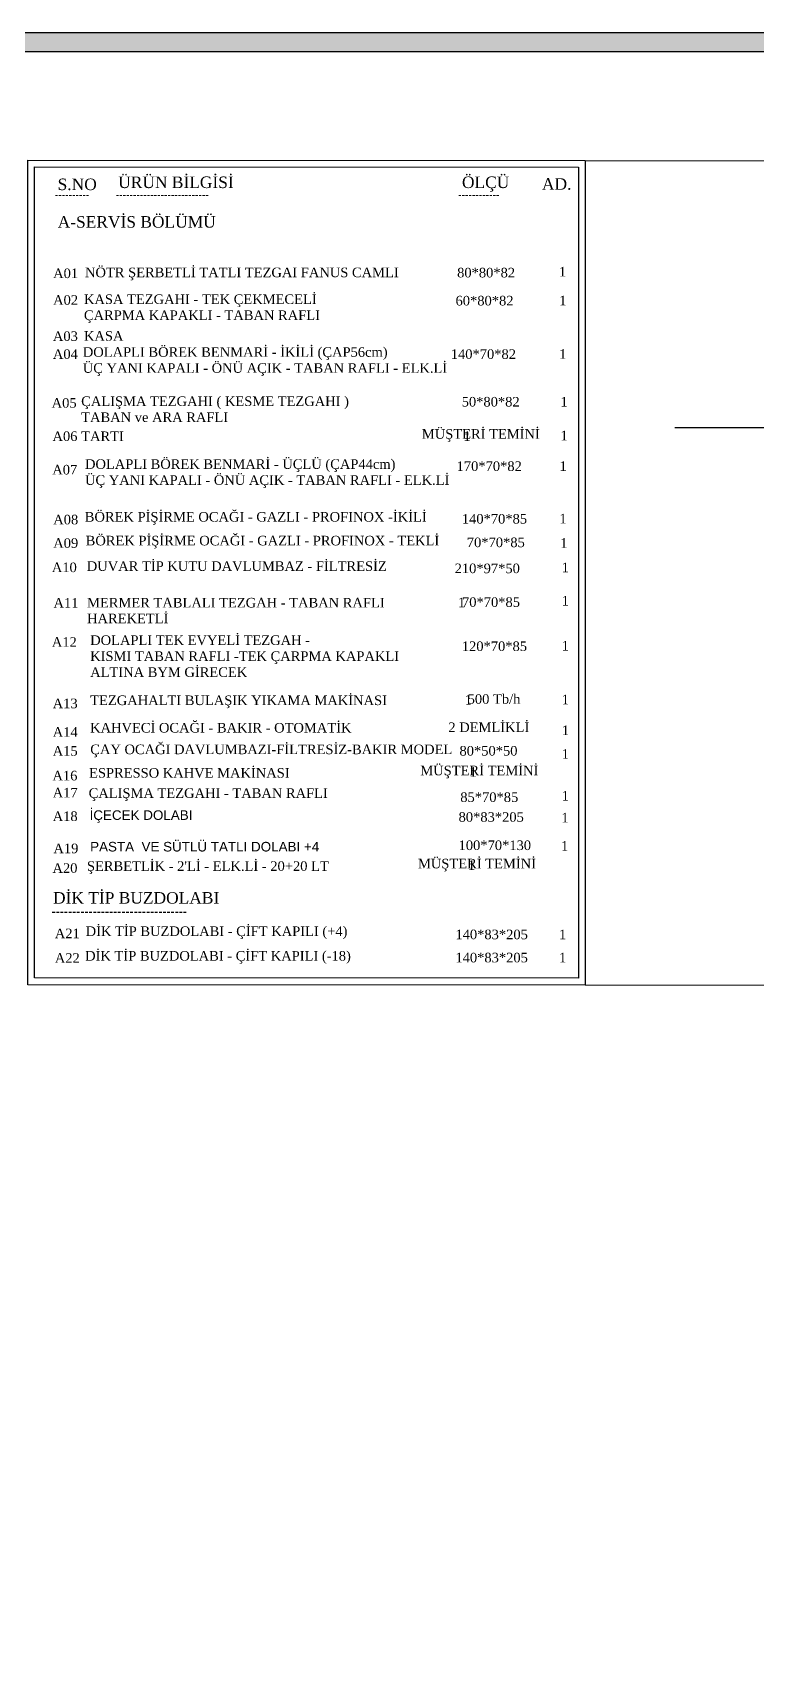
# Model space of a CAD drawing. Header units: millimetres. Extents: x 1287 to 21021, y -1522 to 4173.
# Drawn here: x 3897 to 4651, y 2370 to 4060 of the extents above; entities that cross this region are included whole.
import ezdxf

# ---------------------------------------------------------------- set-up
doc = ezdxf.new("R2010")
doc.units = ezdxf.units.MM
doc.layers.add('DUVAR', color=7, linetype='Continuous', lineweight=40)
doc.layers.add('YAZI', color=7, linetype='Continuous', lineweight=20, true_color=0xd27070)
doc.layers.add('Yazı', color=7, linetype='Continuous')
doc.styles.add('MtXpl_Times_New_Roma', font='times.ttf')
doc.styles.get("Standard").update_dxf_attribs({"font": 'arial.ttf'})
doc.styles.add('ÖZKAN1', font='comic.ttf', dxfattribs={"width": 0.8, "height": 6})

msp = doc.modelspace()

# ---------------------------------------------------------------- hatches: boundary and pattern name
h = msp.add_hatch(color=256)
h.dxf.hatch_style = 1
h.paths.add_polyline_path([(5942.638, 584.53), (5942.638, 4059.675), (1286.5, 4059.675), (1286.5, 584.53)])
h.paths.add_polyline_path([(1306.5, 604.53), (1306.5, 4039.675), (5922.638, 4039.675), (5922.638, 604.53)], flags=16)
h.paths.add_polyline_path([(1863.755, 778.27), (1864.529, 3865.935), (1879.919, 3865.935), (1879.145, 778.27)], flags=0)
h.paths.add_polyline_path([(1359.5, 1487.424), (1359.498, 1502.885), (1812.22, 1502.885), (1812.22, 1487.495)], flags=0)
h.paths.add_polyline_path([(1424.14, 1558.408), (1424.14, 1881.292), (1527.463, 1881.292), (1527.463, 1558.408)], flags=0)
h.paths.add_polyline_path([(1415.53, 1891.8), (1381.089, 1891.8), (1398.31, 1921.935)], flags=0)
h.paths.add_polyline_path([(1359.498, 1969.703), (1359.5, 1985.164), (1812.22, 1985.093), (1812.22, 1969.703)], flags=0)
h.paths.add_polyline_path([(1359.383, 2302.178), (1359.386, 2317.639), (1812.106, 2317.568), (1812.106, 2302.178)], flags=0)
h.paths.add_polyline_path([(1359.419, 2537.898), (1359.421, 2553.359), (1812.141, 2553.288), (1812.141, 2537.898)], flags=0)
h.paths.add_polyline_path([(1359.454, 2763.088), (1359.456, 2778.549), (1812.176, 2778.478), (1812.176, 2763.088)], flags=0)
h.paths.add_polyline_path([(1359.498, 2988.278), (1359.5, 3003.739), (1812.22, 3003.668), (1812.22, 2988.278)], flags=0)
h.paths.add_polyline_path([(1359.498, 3269.753), (1359.5, 3285.214), (1812.22, 3285.143), (1812.22, 3269.753)], flags=0)
h.paths.add_polyline_path([(1359.498, 3569.858), (1359.5, 3585.319), (1812.22, 3585.248), (1812.22, 3569.858)], flags=0)
h.paths.add_polyline_path([(1354.825, 797.747), (1849.942, 797.747), (1849.942, 1365.654), (1354.825, 1365.654)], flags=8)
h.paths.add_polyline_path([(1376.632, 1385.998), (1498.599, 1385.998), (1498.599, 1444.419), (1376.632, 1444.419)], flags=8)
h.paths.add_polyline_path([(1426.929, 2022.407), (1763.728, 2022.407), (1763.728, 2188.461), (1426.929, 2188.461)], flags=8)
h.paths.add_polyline_path([(1376.755, 3510.142), (1630.784, 3510.142), (1630.784, 3568.563), (1376.755, 3568.563)], flags=8)
h.paths.add_polyline_path([(1533.884, 1885.056), (1656.424, 1885.056), (1656.424, 1922.23), (1533.884, 1922.23)], flags=8)
h.paths.add_polyline_path([(1440.205, 1884.623), (1513.108, 1884.623), (1513.108, 1921.797), (1440.205, 1921.797)], flags=8)
h.paths.add_polyline_path([(1563.537, 3656.935), (1855.678, 3656.935), (1855.678, 3704.668), (1563.537, 3704.668)], flags=8)

# ---------------------------------------------------------------- linework, layer by layer
for points in [[(5942.638, 584.53), (1286.5, 584.53), (1286.5, 4059.675), (5942.638, 4059.675)], [(5922.638, 604.53), (1306.5, 604.53), (1306.5, 4039.675), (5922.638, 4039.675)]]:
    msp.add_lwpolyline(points, close=True)
msp.add_lwpolyline([(4566.248, 3647.749), (5453.154, 3647.749)])
at = {"layer": 'DUVAR', "color": 1, "lineweight": -2}
for points in [[(3892.138, 3926.358), (4472.965, 3926.032), (4472.965, 3066.139), (3892.138, 3066.465)], [(3899.138, 3919.354), (4465.965, 3919.036), (4465.965, 3073.602), (3899.138, 3073.92)]]:
    msp.add_lwpolyline(points, close=True, dxfattribs=at)
at = {"layer": 'Yazı', "color": 1, "lineweight": 0}
msp.add_lwpolyline([(4472.961, 3925.652), (5827.424, 3925.652), (5827.424, 3066.14), (4472.961, 3066.14)], close=True, dxfattribs=at)

# ---------------------------------------------------------------- texts
at = {"color": 0, "style": 'MtXpl_Times_New_Roma'}
for s, p in [('A08', (3918.67, 3546.727)), ('A09', (3918.67, 3522.25)), ('A10', (3917.198, 3496.871)), ('A12', (3917.198, 3419.07))]:
    msp.add_text(s, height=10, dxfattribs=at).set_placement(p)
at = {"color": 0, "attachment_point": 1}
for s, width, gutter_width, heights, insert, char_height in [('{\\fTimes New Roman|b0|i0|c162|p18;S.NO}', 198.4979, 54.485, [0], (3923.237, 3907.273), 12), ('{\\fTimes New Roman|b0|i0|c162|p18;ÜRÜN BİLGİSİ}', 198.4979, 54.485, [0], (3986.363, 3909.399), 12), ('{\\fTimes New Roman|b0|i0|c162|p18;ÖLÇÜ}', 198.4979, 54.485, [0], (4344.513, 3909.399), 12), ('{\\fTimes New Roman|b0|i0|c162|p18;AD.}', 198.4979, 54.485, [0], (4427.863, 3907.628), 12), ('{\\fTimes New Roman|b0|i0|c162|p18;A-SERVİS BÖLÜMÜ}', 270.52907, 54.485, [0], (3923.317, 3868.089), 12), ('{\\fTimes New Roman|b0|i0|c162|p18;A01}', 198.4979, 54.485, [0], (3918.572, 3813.483), 10), ('{\\fTimes New Roman|b0|i0|c162|p18;NÖTR ŞERBETLİ TATLI TEZGAI FANUS CAMLI}', 712.94007, 54.485, [0], (3951.774, 3814.415), 10), ('{\\fTimes New Roman|b0|i0|c162|p18;80*80*82}', 361.49207, 54.485, [11.056], (4339.469, 3814.207), 10), ('{\\fTimes New Roman|b0|i0|c162|p18;1}', 361.49207, 54.485, [0], (4445.56, 3815.168), 10), ('{\\fTimes New Roman|b0|i0|c162|p18;A\\fTimes New Roman|b0|i0|c0|p18;0\\fTimes New Roman|b0|i0|c162|p18;2}', 198.4979, 54.485, [0], (3918.53, 3785.679), 10), ('{\\fTimes New Roman|b0|i0|c162|p18;\\C7;KASA TEZGAHI - TEK ÇEKMECELİ\\PÇARPMA KAPAKLI - TABAN RAFLI}', 712.94007, 54.485, [0], (3950.654, 3786.489), 10), ('{\\fTimes New Roman|b0|i0|c162|p18;60*80*82}', 361.49207, 54.485, [0], (4337.836, 3784.984), 10), ('{\\fTimes New Roman|b0|i0|c162|p18;1}', 361.49207, 54.485, [0], (4445.792, 3785.117), 10), ('{\\fTimes New Roman|b0|i0|c162|p18;A03}', 198.4979, 54.485, [0], (3918.313, 3747.974), 10), ('{\\fTimes New Roman|b0|i0|c162|p18;DOLAPLI BÖREK BENMARİ - İKİLİ (ÇAP56cm)\\PÜÇ YANI KAPALI - ÖNÜ AÇIK - TABAN RAFLI - ELK.Lİ}', 712.94007, 54.485, [0], (3949.468, 3731.405), 10), ('{\\fTimes New Roman|b0|i0|c162|p18;\\C7;KASA}', 712.94007, 54.485, [0], (3950.654, 3748.228), 10), ('{\\fTimes New Roman|b0|i0|c162|p18;A04}', 198.4979, 54.485, [0], (3918.313, 3729.304), 10), ('{\\fTimes New Roman|b0|i0|c162|p18;140*70*82}', 361.49207, 54.485, [0], (4332.834, 3729.224), 10), ('{\\fTimes New Roman|b0|i0|c162|p18;1}', 361.49207, 54.485, [0], (4445.692, 3729.334), 10), ('{\\fTimes New Roman|b0|i0|c162|p18;A05}', 198.4979, 54.485, [0], (3917.024, 3678.34), 10), ('{\\fTimes New Roman|b0|i0|c162|p18;\\C7;ÇALIŞMA TEZGAHI ( KESME TEZGAHI )\\PTABAN ve ARA RAFLI}', 712.94007, 54.485, [0], (3947.783, 3680.12), 10), ('{\\fTimes New Roman|b0|i0|c162|p18;50*80*82}', 361.49207, 54.485, [0], (4344.222, 3679.566), 10), ('{\\fTimes New Roman|b0|i0|c162|p18;1}', 361.49207, 54.485, [0], (4447.084, 3679.559), 10), ('{\\fTimes New Roman|b0|i0|c162|p18;\\C6;A06}', 198.4979, 54.485, [0], (3917.869, 3643.661), 10), ('{\\fTimes New Roman|b0|i0|c162|p18;\\C6;TARTI}', 712.94007, 54.485, [0], (3947.783, 3643.569), 10), ('{\\fTimes New Roman|b0|i0|c162|p18;\\C6;MÜŞTERİ TEMİNİ}', 361.49207, 54.485, [0], (4302.73, 3645.982), 10), ('{\\fTimes New Roman|b0|i0|c162|p18;\\C6;1}', 361.49207, 54.485, [0], (4346.037, 3643.768), 10), ('{\\fTimes New Roman|b0|i0|c162|p18;1}', 361.49207, 54.485, [0], (4447.084, 3644.313), 10), ('{\\fTimes New Roman|b0|i0|c162|p18;DOLAPLI BÖREK BENMARİ - ÜÇLÜ (ÇAP44cm)\\PÜÇ YANI KAPALI - ÖNÜ AÇIK - TABAN RAFLI - ELK.Lİ}', 712.94007, 54.485, [0], (3951.761, 3614.567), 10), ('{\\fTimes New Roman|b0|i0|c162|p18;A07}', 198.4979, 54.485, [0], (3917.687, 3608.737), 10), ('{\\fTimes New Roman|b0|i0|c162|p18;170*70*82}', 361.49207, 54.485, [0], (4338.942, 3612.387), 10), ('{\\fTimes New Roman|b0|i0|c162|p18;1}', 361.49207, 54.485, [0], (4446.128, 3612.496), 10), ('{\\fTimes New Roman|b0|i0|c162|p18;BÖREK PİŞİRME OCAĞI - GAZLI - PROFINOX -İKİLİ}', 712.94007, 54.485, [0], (3951.554, 3559.572), 10), ('{\\fTimes New Roman|b0|i0|c162|p18;140*70*85}', 361.49207, 54.485, [0], (4344.393, 3557.493), 10), ('{\\fTimes New Roman|b0|i0|c162|p18;1}', 361.49207, 54.485, [0], (4445.93, 3557.725), 10), ('{\\fTimes New Roman|b0|i0|c162|p18;BÖREK PİŞİRME OCAĞI - GAZLI - PROFINOX - TEKLİ}', 712.94007, 54.485, [0], (3952.475, 3534.789), 10), ('{\\fTimes New Roman|b0|i0|c162|p18;70*70*85}', 361.49207, 54.485, [14.136], (4349.581, 3532.941), 10), ('{\\fTimes New Roman|b0|i0|c162|p18;1}', 361.49207, 54.485, [0], (4446.901, 3532.377), 10), ('{\\fTimes New Roman|b0|i0|c162|p18;DUVAR TİP KUTU DAVLUMBAZ - FİLTRESİZ^I}', 712.94007, 54.485, [0], (3953.614, 3508.181), 10), ('{\\fTimes New Roman|b0|i0|c162|p18;210*97*50}', 361.49207, 54.485, [0], (4336.885, 3505.831), 10), ('{\\fTimes New Roman|b0|i0|c162|p18;1}', 361.49207, 54.485, [0], (4448.356, 3506.83), 10), ('{\\fTimes New Roman|b0|i0|c162|p18;MERMER TABLALI TEZGAH - TABAN RAFLI}', 712.94007, 54.485, [0], (3953.913, 3470.04), 10), ('{\\fTimes New Roman|b0|i0|c162|p18;1}', 361.49207, 54.485, [0], (4340.376, 3470.353), 10), ('{\\fTimes New Roman|b0|i0|c162|p18;70*70*85}', 361.49207, 54.485, [0], (4344.549, 3470.64), 10), ('{\\fTimes New Roman|b0|i0|c162|p18;HAREKETLİ}', 712.94007, 54.485, [11.972], (3953.913, 3453.615), 10), ('{\\fTimes New Roman|b0|i0|c162|p18;120*70*85}', 361.49207, 54.485, [11.056], (4344.35, 3424.642), 10), ('{\\fTimes New Roman|b0|i0|c162|p18;500 Tb/h}', 361.49207, 54.485, [11.056], (4350.445, 3369.624), 10), ('{\\fTimes New Roman|b0|i0|c162|p18;\\C6;A16}', 198.4979, 54.485, [0], (3917.869, 3289.748), 10), ('{\\fTimes New Roman|b0|i0|c162|p18;ÇALIŞMA TEZGAHI - TABAN RAFLI}', 712.94007, 54.485, [0], (3955.577, 3271.491), 10), ('{\\fTimes New Roman|b0|i0|c162|p18;85*70*85}', 361.49207, 54.485, [0], (4342.759, 3267.252), 10), ('İÇECEK DOLABI', 210.67523, 12.5, [25.301], (3956.565, 3248.553), 10), ('{\\fTimes New Roman|b0|i0|c162|p18;80*83*205}', 361.49207, 54.485, [14.136], (4341.004, 3246.597), 10), ('PASTA  VE SÜTLÜ TATLI DOLABI +4', 290.04009, 1, [0], (3957.099, 3215.637), 10), ('{\\fTimes New Roman|b0|i0|c162|p18;100*70*130}', 361.49207, 54.485, [14.136], (4341.004, 3217.125), 10), ('{\\fTimes New Roman|b0|i0|c162|p18;\\C6;A20}', 198.4979, 54.485, [0], (3917.869, 3193.355), 10), ("{\\fTimes New Roman|b0|i0|c162|p18;\\C6;ŞERBETLİK - 2'Lİ - ELK.Lİ - 20+20 LT}", 712.94007, 54.485, [0], (3953.77, 3195.41), 10), ('{\\fTimes New Roman|b0|i0|c162|p18;A21}', 198.4979, 54.485, [0], (3920.316, 3125.164), 10), ('{\\fTimes New Roman|b0|i0|c162|p18;A22}', 198.4979, 54.485, [0], (3920.316, 3099.591), 10)]:
    msp.add_mtext_dynamic_manual_height_columns(s, width=width, gutter_width=gutter_width, heights=heights, dxfattribs=dict(at, insert=insert, char_height=char_height))
at = {"color": 6, "char_height": 10, "attachment_point": 1}
for s, width, insert in [('{\\fTimes New Roman|b0|i0|c162|p18;\\C0;A11}', 198.4979, (3918.947, 3469.887)), ('{\\fTimes New Roman|b0|i0|c162|p18;\\C0;DOLAPLI TEK EVYELİ TEZGAH - \\PKISMI TABAN RAFLI -TEK ÇARPMA KAPAKLI \\PALTINA BYM GİRECEK}', 712.94007, (3957.172, 3430.974)), ('{\\fTimes New Roman|b0|i0|c162|p18;\\C0;A13}', 198.4979, (3918.122, 3365.006)), ('{\\fTimes New Roman|b0|i0|c162|p18;\\C0;TEZGAHALTI BULAŞIK YIKAMA MAKİNASI}', 712.94007, (3957.172, 3368.272)), ('{\\fTimes New Roman|b0|i0|c162|p18;\\C0;A14}', 198.4979, (3918.133, 3335.217)), ('{\\fTimes New Roman|b0|i0|c162|p18;\\C0;A15}', 198.4979, (3918.133, 3315.523)), ('{\\fTimes New Roman|b0|i0|c162|p18;ESPRESSO KAHVE MAKİNASI}', 712.94007, (3955.999, 3292.605)), ('{\\fTimes New Roman|b0|i0|c162|p18;MÜŞTERİ TEMİNİ}', 361.49207, (4301.138, 3295.073)), ('{\\fTimes New Roman|b0|i0|c162|p18;1}', 361.49207, (4352.371, 3293.539)), ('{\\fTimes New Roman|b0|i0|c162|p18;\\C0;A17}', 198.4979, (3918.122, 3271.947)), ('{\\fTimes New Roman|b0|i0|c162|p18;\\C0;1}', 361.49207, (4448.432, 3268.71)), ('{\\fTimes New Roman|b0|i0|c162|p18;\\C0;A18}', 198.4979, (3918.122, 3247.4)), ('{\\fTimes New Roman|b0|i0|c162|p18;\\C0;1}', 361.49207, (4448.11, 3245.96)), ('{\\fTimes New Roman|b0|i0|c162|p18;\\C0;A19}', 198.4979, (3918.863, 3213.85)), ('{\\fTimes New Roman|b0|i0|c162|p18;\\C0;1}', 361.49207, (4447.689, 3216.487)), ('{\\fTimes New Roman|b0|i0|c162|p18;MÜŞTERİ TEMİNİ}', 361.49207, (4298.675, 3198.015)), ('{\\fTimes New Roman|b0|i0|c162|p18;1}', 361.49207, (4350.71, 3196.481))]:
    msp.add_mtext_dynamic_manual_height_columns(s, width=width, gutter_width=54.485, heights=[0], dxfattribs=dict(at, insert=insert))
at = {"char_height": 10, "attachment_point": 1}
for s, width, insert in [('{\\fTimes New Roman|b0|i0|c162|p18;1}', 361.49207, (4448.381, 3472.101)), ('{\\fTimes New Roman|b0|i0|c162|p18;1}', 361.49207, (4448.381, 3425.177)), ('{\\fTimes New Roman|b0|i0|c162|p18;1}', 361.49207, (4347.295, 3368.76)), ('{\\fTimes New Roman|b0|i0|c162|p18;1}', 361.49207, (4448.381, 3369.087)), ('{\\fTimes New Roman|b0|i0|c162|p18;KAHVECİ OCAĞI - BAKIR - OTOMATİK}', 712.94007, (3957.07, 3339.642)), ('{\\fTimes New Roman|b0|i0|c162|p18;2 DEMLİKLİ}', 361.49207, (4330.318, 3340.155)), ('{\\fTimes New Roman|b0|i0|c162|p18;1}', 361.49207, (4448.495, 3336.912)), ('{\\fTimes New Roman|b0|i0|c162|p18;ÇAY OCAĞI DAVLUMBAZI-FİLTRESİZ-BAKIR MODEL}', 712.94007, (3957.253, 3317.102)), ('{\\fTimes New Roman|b0|i0|c162|p18;80*50*50}', 361.49207, (4341.945, 3315.615)), ('{\\fTimes New Roman|b0|i0|c162|p18;1}', 361.49207, (4448.432, 3312.373))]:
    msp.add_mtext_dynamic_manual_height_columns(s, width=width, gutter_width=54.485, heights=[0], dxfattribs=dict(at, insert=insert))
at = {"lineweight": 5, "insert": (3918.445, 3163.267, 0), "char_height": 12, "attachment_point": 1}
msp.add_mtext_dynamic_manual_height_columns('{\\fTimes New Roman|b0|i0|c162|p18;DİK TİP BUZDOLABI}', width=298.25411, gutter_width=54.485, heights=[0], dxfattribs=at)
at = {"color": 6, "lineweight": 0, "char_height": 10, "attachment_point": 1}
for s, insert in [('{\\fTimes New Roman|b0|i0|c162|p18;\\C0;DİK TİP BUZDOLABI - ÇİFT KAPILI (+4) }', (3952.408, 3127.509)), ('{\\fTimes New Roman|b0|i0|c162|p18;\\C0;DİK TİP BUZDOLABI - ÇİFT KAPILI (\\fTimes New Roman|b0|i0|c0|p18;-18\\fTimes New Roman|b0|i0|c162|p18;) }', (3951.892, 3101.809))]:
    msp.add_mtext_dynamic_manual_height_columns(s, width=712.94007, gutter_width=54.485, heights=[0], dxfattribs=dict(at, insert=insert))
at = {"color": 0, "lineweight": 0}
note = msp.add_mtext_dynamic_manual_height_columns('{\\fTimes New Roman|b0|i0|c162|p18;140*83*205\\P}', width=361.49207, gutter_width=54.485, heights=[11.056, 0], dxfattribs=dict(at, insert=(4337.687, 3124.128), char_height=10, attachment_point=1))
at = {"color": 0, "lineweight": 0, "char_height": 10, "attachment_point": 1}
for insert in [(4445.578, 3124.146), (4445.578, 3100.035)]:
    msp.add_mtext_dynamic_manual_height_columns('{\\fTimes New Roman|b0|i0|c162|p18;1}', width=361.49207, gutter_width=54.485, heights=[0], dxfattribs=dict(at, insert=insert))
at = {"color": 0, "lineweight": 0}
note = msp.add_mtext_dynamic_manual_height_columns('{\\fTimes New Roman|b0|i0|c162|p18;140*83*205\\P}', width=361.49207, gutter_width=54.485, heights=[11.056, 0], dxfattribs=dict(at, insert=(4337.687, 3100.017), char_height=10, attachment_point=1))
at = {"layer": 'YAZI', "color": 0, "style": 'ÖZKAN1', "width": 0.8}
for s, p in [('----------', (3920.307, 3885.682)), ('---------------------------', (3983.763, 3885.682)), ('------------', (4340.495, 3885.682))]:
    msp.add_text(s, height=10.08, dxfattribs=at).set_placement(p)
at = {"layer": 'YAZI', "color": 0, "lineweight": 5, "style": 'ÖZKAN1', "width": 0.8}
msp.add_text('---------------------------------', height=12, dxfattribs=at).set_placement((3916.97, 3137.405, 0))

doc.saveas('drawing.dxf')
